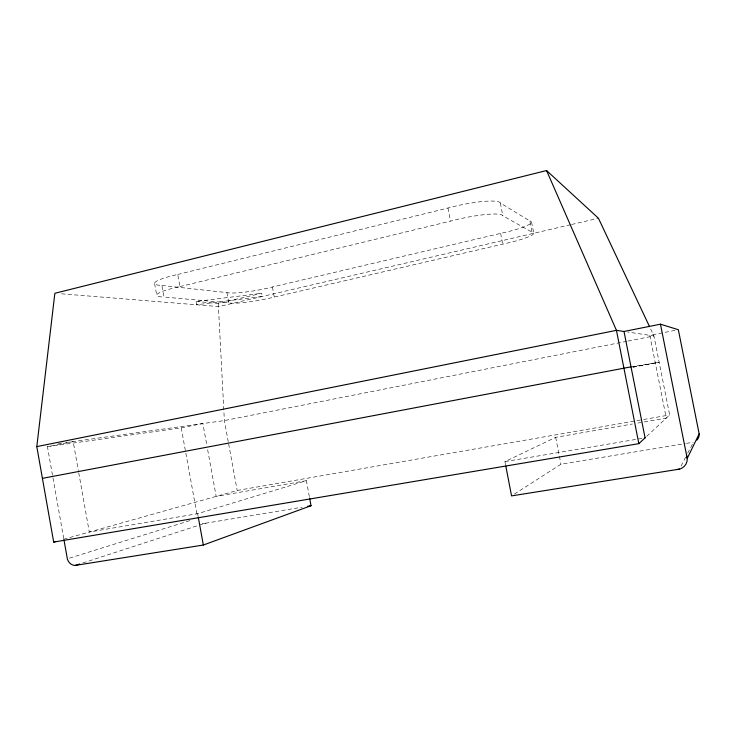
<?xml version="1.0" encoding="UTF-8"?>
<svg xmlns="http://www.w3.org/2000/svg" width="736" height="736" viewBox="0 0 736 736"><rect width="100%" height="100%" fill="white"/><g stroke="black" fill="none" stroke-linecap="round" stroke-linejoin="round"><path stroke-width="0.55" stroke-dasharray="3.68 2.76" d="M681.067 466.127L685.612 457.176M687.636 453.192L693.551 442.152M646.705 436.338L669.65 414.957L653.927 335.956L650.035 327.695M514.409 494.068L560.933 464.214L685.28 443.56M505.586 464.922L504.942 461.61L555.698 437.331L632.426 423.991M82.874 562.976L204.35 523.443L302.008 507.214M69.506 558.136L190.008 520.573M78.743 472.779L89.295 532.054L197.634 513.691L306.378 480.691L309.617 498.097M63.636 539.276L237.194 490.47L642.482 419.704M177.726 274.473L447.966 208.021A38.576 6.348 -11.7 0 1 500.333 202.998L529.865 220.947L532.064 232.162A33.709 4.462 -11.7 0 1 502.716 244.131L274.27 297.068A31.197 3.882 -10.1 0 1 228.822 302.864L163.99 297.031L161.883 285.458A35.696 5.364 -9.4 0 1 177.726 274.473L179.934 286.571A35.705 4.986 -9.5 0 0 163.99 297.031M179.934 286.571L450.496 221.122A38.585 5.906 -11.7 0 1 502.817 215.777L532.064 232.162M206.043 523.158L204.065 523.452A7.268 6.495 76.6 0 1 200.238 522.045M161.883 285.458L226.927 292.597A31.188 4.177 -10 0 0 272.403 286.994L500.618 233.376A33.69 4.793 -11.8 0 0 529.865 220.947M196.07 301.502L218.27 303.434L261.703 293.287L262.292 296.47L196.678 304.787L196.07 301.502L261.703 293.287M570.51 224.738L218.85 306.581L59.432 293.646M571.633 224.471L598.432 218.233M63.738 538.642L47.444 446.706L73.177 441.563L78.338 470.552M47.444 446.706L181.231 427.828L202.878 423.559L206.899 445.593M675.041 330.363L649.814 335.34L666.282 418.103L636.944 423.209M626.87 341.292L224.37 420.578L62.946 442.98M628.001 341.072L653.927 335.956L627.799 332.046M632.721 367.154L655.298 362.876M633.236 367.154L659.162 362.241L631.01 366.85M643.614 419.511L669.65 414.957M306.378 480.691L216.182 496.377L207.506 448.923M504.942 461.61L643.945 438.049M686.412 443.366L693.192 442.244M58.402 443.615L61.806 443.136M531.576 222.088L533.756 233.211M555.698 437.331L559.185 455.253M559.406 456.375L560.933 464.214M500.333 202.998L502.817 215.777M500.618 233.376L502.716 244.131M447.966 208.021L450.496 221.122M272.403 286.994L274.27 297.068M226.927 292.597L228.822 302.864M218.27 303.434L224.37 420.578L228.234 441.618M228.638 443.836L237.194 490.47M197.634 513.691L198.048 515.936M181.231 427.828L197.331 516.295M154.597 283.553L156.75 295.348"/><path stroke-width="1.1" d="M645.509 437.442L638.848 443.652L53.682 542.073L36.8 446.614L54.86 293.278L546.563 170.54L598.432 218.233L649.548 326.664M660.459 324.19L678.334 329.719L699.163 433.881L687.212 458.408L660.459 324.19L624.008 331.476L645.076 437.856M63.94 539.764L67.408 559.194A9.016 7.728 77.6 0 0 74.943 565.46L203.338 545.026L311.034 505.715L309.617 498.097M75.274 565.441L79.617 564.034M53.682 542.073L55.89 541.448M36.8 446.614L616.437 330.344L624.395 331.54M42.412 478.363L631.01 366.85M307.648 506.276L311.034 505.715M679.549 469.117L511.557 495.898L505.798 466.026M676.66 469.577L680.018 468.998A11.15 10.681 17.3 0 0 687.258 458.868L686.651 455.593M546.563 170.54L616.437 330.344L638.848 443.652M198.251 517.049L203.338 545.026M699.163 433.881L699.2 434.24A8.676 8.317 12 0 1 696.872 440.082"/></g></svg>
